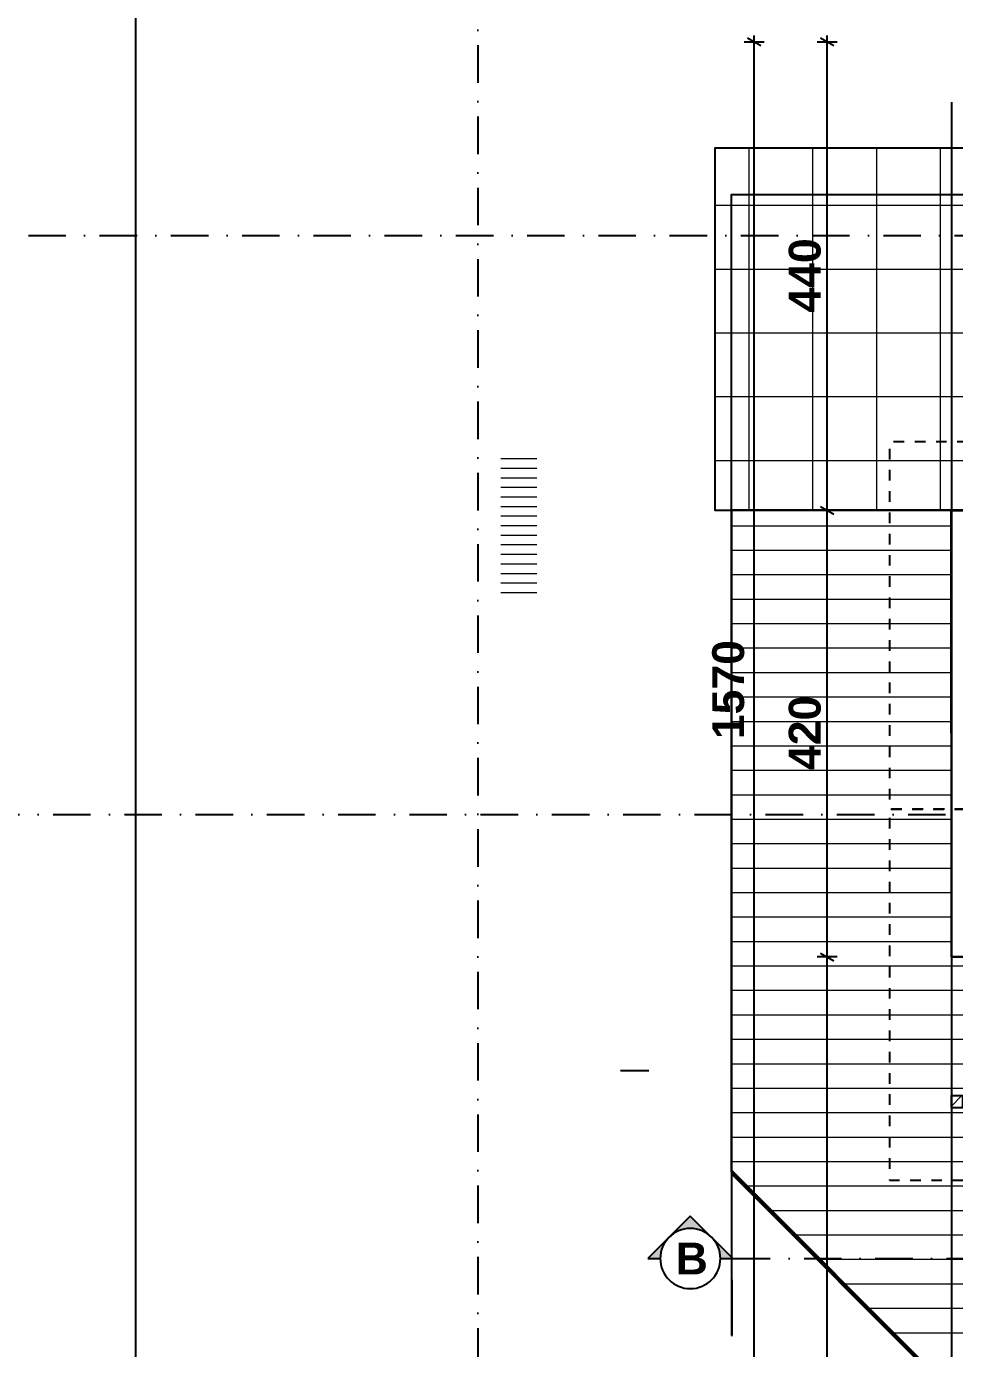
# Model space of a CAD drawing. Header units: millimetres. Extents: x -242231 to 419123, y -2399 to 525285.
# Drawn here: x -165952 to -157220, y 84538 to 96973 of the extents above; entities that cross this region are included whole.
import ezdxf

# ---------------------------------------------------------------- set-up
doc = ezdxf.new("R2010")
doc.units = ezdxf.units.MM
doc.linetypes.add('Dot & Dashed', pattern=[670.277762, 352.777767, -176.388884, 0, -141.111112])
doc.linetypes.add('Short dashed', pattern=[200, 100, -100])
doc.styles.add('GENERATED_STYLE_1', font='swissb.ttf')

msp = doc.modelspace()

# ---------------------------------------------------------------- hatches: boundary and pattern name
at = {"linetype": 'Continuous', "lineweight": 0}
h = msp.add_hatch(dxfattribs=at)
h.set_pattern_fill('STEEL', color=1, style=0, pattern_type=2)
h.set_pattern_definition([(45, (-154277.98, 76637.52), (-159.099, 159.099), []), (45, (-154331.01, 76690.55), (-159.099, 159.099), [])])
h.paths.add_polyline_path([(-157251.689, 86804.293), (-157141.689, 86804.293), (-157141.689, 86914.293), (-157251.689, 86914.293)], flags=0)
at = {"linetype": 'Continuous'}
msp.add_hatch(color=256, dxfattribs=at).paths.add_polyline_path([(-159989.175, 85384.918, -1), (-159423.49, 85384.918), (-159306.333, 85384.918), (-159706.333, 85784.918), (-160106.333, 85384.918)], flags=0)

# ---------------------------------------------------------------- linework, layer by layer
at = {"linetype": 'Dot & Dashed'}
for p, q in [((-161705.178, 113556.096), (-161705.178, 60582.164)), ((-168616.028, 95006.511), (-141384.766, 95006.511)), ((-169053.33, 89561.359), (-141371.811, 89561.359)), ((-159306.333, 85384.918), (-141331.491, 85384.918))]:
    msp.add_line(p, q, dxfattribs=at)
at = {"linetype": 'Continuous'}
for p, q in [((-159106.05, 96826.567), (-159106.05, 96887.692)), ((-158419.891, 96826.567), (-158419.891, 96887.692)), ((-159012.3, 96826.567), (-159199.8, 96826.567)), ((-159043.55, 96790.482), (-159168.55, 96862.651)), ((-159106.05, 80127.94), (-159106.05, 96826.567)), ((-158326.141, 96826.567), (-158513.641, 96826.567)), ((-158357.391, 96790.482), (-158482.391, 96862.651)), ((-158419.891, 92422.806), (-158419.891, 96826.567)), ((-158419.891, 92422.806), (-158419.891, 96826.567)), ((-157250.124, 96259.518), (-157250.124, 76123.264)), ((-149043.948, 95826.86), (-159475.813, 95826.86)), ((-159475.813, 95826.86), (-159475.813, 92422.789)), ((-159475.813, 92422.789), (-156245.352, 92422.8)), ((-157249.988, 92422.806), (-159319.623, 92422.806)), ((-159319.623, 92422.806), (-159319.623, 88222.353)), ((-158326.141, 92422.806), (-158513.641, 92422.806)), ((-158482.391, 92458.89), (-158357.391, 92386.721)), ((-158482.391, 92458.89), (-158357.391, 92386.721)), ((-158419.891, 88222.346), (-158419.891, 92422.806)), ((-158419.891, 88222.346), (-158419.891, 92422.806)), ((-149056.071, 92426.013), (-157254.694, 92416.975)), ((-157254.694, 92416.975), (-157250.069, 88222.353)), ((-157249.988, 92422.806), (-157249.99, 92362.806)), ((-157249.988, 88222.353), (-157249.988, 92422.806)), ((-156294.512, 92422.803), (-157249.988, 92422.806)), ((-157249.99, 92362.806), (-157250.123, 88282.346)), ((-159319.623, 88222.353), (-159319.688, 86217.03)), ((-158326.141, 88222.346), (-158513.641, 88222.346)), ((-158482.391, 88258.431), (-158357.391, 88186.262)), ((-158482.391, 88258.431), (-158357.391, 88186.262)), ((-158419.891, 80127.94), (-158419.891, 88222.346)), ((-157250.125, 88222.346), (-157250.123, 88282.346)), ((-157250.125, 88222.346), (-155954.339, 88222.346)), ((-157250.069, 88222.353), (-149075.56, 88222.353)), ((-149045.451, 88222.353), (-157249.988, 88222.353)), ((-160363.433, 87155.017), (-160098.109, 87155.017)), ((-159319.67, 86761.451), (-159319.738, 84662.158)), ((-159311.4, 84662.158), (-159319.67, 86761.451)), ((-159319.688, 86217.03), (-152177.292, 79069.521)), ((-159706.333, 85784.918), (-160106.333, 85384.918)), ((-159306.333, 85384.918), (-159706.333, 85784.918)), ((-160106.333, 85384.918), (-159989.175, 85384.918)), ((-159423.49, 85384.918), (-159306.333, 85384.918)), ((-159319.738, 84662.158), (-159311.4, 84662.158))]:
    msp.add_line(p, q, dxfattribs=at)
at = {"color": 253, "linetype": 'Continuous', "lineweight": 15}
for p, q in [((-159155.843, 95826.86), (-159155.843, 92422.79)), ((-158555.843, 95826.86), (-158555.843, 92422.792)), ((-157955.843, 95826.86), (-157955.843, 92422.794)), ((-157355.843, 95826.86), (-157355.843, 92422.796)), ((-149043.948, 95288.454), (-159475.813, 95288.454)), ((-149043.948, 94688.454), (-159475.813, 94688.454)), ((-149043.948, 94088.454), (-159475.813, 94088.454)), ((-149043.948, 93488.454), (-159475.813, 93488.454)), ((-149043.948, 92888.454), (-159475.813, 92888.454)), ((-159319.623, 92277.521), (-157249.988, 92277.521)), ((-159319.623, 92047.521), (-157249.988, 92047.521)), ((-159319.623, 91817.521), (-157249.988, 91817.521)), ((-159319.623, 91587.521), (-157249.988, 91587.521)), ((-159319.623, 91357.521), (-157249.988, 91357.521)), ((-159319.623, 91127.521), (-157249.988, 91127.521)), ((-159319.623, 90897.521), (-157249.988, 90897.521)), ((-159319.623, 90667.521), (-157249.988, 90667.521)), ((-159319.623, 90437.521), (-157249.988, 90437.521)), ((-159319.623, 90207.521), (-157249.988, 90207.521)), ((-159319.623, 89977.521), (-157249.988, 89977.521)), ((-159319.623, 89747.521), (-157249.988, 89747.521)), ((-159319.623, 89517.521), (-157249.988, 89517.521)), ((-159319.623, 89287.521), (-157249.988, 89287.521)), ((-159319.623, 89057.521), (-157249.988, 89057.521)), ((-159319.623, 88827.521), (-157249.988, 88827.521)), ((-159319.623, 88597.521), (-157249.988, 88597.521)), ((-159319.623, 88367.521), (-157249.988, 88367.521)), ((-159319.626, 88137.521), (-149045.451, 88137.521)), ((-159319.634, 87907.521), (-149045.451, 87907.521)), ((-159319.641, 87677.521), (-149045.451, 87677.521)), ((-159319.648, 87447.521), (-149045.451, 87447.521)), ((-159319.656, 87217.521), (-149045.451, 87217.521)), ((-159319.663, 86987.521), (-149045.451, 86987.521)), ((-159319.67, 86757.521), (-159319.655, 86757.521)), ((-159319.67, 86757.521), (-149045.451, 86757.521)), ((-159319.678, 86527.521), (-159318.749, 86527.521)), ((-159319.678, 86527.521), (-149045.451, 86527.521)), ((-159319.685, 86297.521), (-159317.843, 86297.521)), ((-159319.685, 86297.521), (-149045.451, 86297.521)), ((-159319.693, 86067.521), (-159316.937, 86067.521)), ((-159170.286, 86067.521), (-149045.451, 86067.521)), ((-159319.7, 85837.521), (-159316.03, 85837.521)), ((-158940.45, 85837.521), (-149045.451, 85837.521)), ((-159319.707, 85607.521), (-159315.124, 85607.521)), ((-158710.615, 85607.521), (-149045.451, 85607.521)), ((-159319.715, 85377.521), (-159314.218, 85377.521)), ((-158480.779, 85377.521), (-149045.451, 85377.521)), ((-159319.722, 85147.521), (-159313.312, 85147.521)), ((-158250.944, 85147.521), (-149045.451, 85147.521)), ((-159319.73, 84917.521), (-159312.406, 84917.521)), ((-158021.108, 84917.521), (-149045.451, 84917.521)), ((-159319.737, 84687.521), (-159311.5, 84687.521)), ((-157791.273, 84687.521), (-149045.451, 84687.521))]:
    msp.add_line(p, q, dxfattribs=at)
at = {"color": 255, "linetype": 'Continuous', "lineweight": 0}
for p, q in [((-161151.457, 92906.092), (-161489.042, 92906.092)), ((-161151.457, 92816.092), (-161489.042, 92816.092)), ((-161151.457, 92726.092), (-161489.042, 92726.092)), ((-161151.457, 92636.092), (-161489.042, 92636.092)), ((-161151.457, 92546.092), (-161489.042, 92546.092)), ((-161151.457, 92456.092), (-161489.042, 92456.092)), ((-161151.457, 92366.092), (-161489.042, 92366.092)), ((-161151.457, 92276.092), (-161489.042, 92276.092)), ((-161151.457, 92186.092), (-161489.042, 92186.092)), ((-161151.457, 92096.092), (-161489.042, 92096.092)), ((-161151.457, 92006.092), (-161489.042, 92006.092)), ((-161151.457, 91916.092), (-161489.042, 91916.092)), ((-161151.457, 91826.092), (-161489.042, 91826.092)), ((-161151.457, 91736.092), (-161489.042, 91736.092)), ((-161151.457, 91646.092), (-161489.042, 91646.092))]:
    msp.add_line(p, q, dxfattribs=at)
at = {"linetype": 'Continuous', "flags": 128}
for points in [[(-164927.578, 100501.68), (-164927.578, 81944.39), (-159382.09, 81944.39), (-159382.34, 81925.064), (-159382.34, 73533.621), (-143547.142, 73533.621)], [(-143547.142, 79127.497), (-144018.202, 79127.497), (-144018.202, 80127.95), (-151190.321, 80127.95), (-153253.802, 80127.95), (-159319.624, 86195.76), (-159319.624, 95391.217), (-149046.167, 95391.217), (-149046.167, 94546.818), (-143716.802, 94546.818), (-143716.802, 80127.95), (-143547.142, 80127.95)]]:
    msp.add_lwpolyline(points, dxfattribs=at)
for points in [[(-149043.948, 95826.86), (-159475.813, 95826.86), (-159475.813, 92422.773), (-156243.978, 92422.8), (-149043.948, 92422.773)], [(-153273.254, 80127.95), (-149046.391, 80127.95), (-149046.391, 88222.353), (-157250.175, 88222.353), (-157251.198, 92422.822), (-159319.624, 92422.822), (-159319.624, 86181.063)], [(-157251.689, 86804.293), (-157141.689, 86804.293), (-157141.689, 86914.293), (-157251.689, 86914.293)]]:
    msp.add_lwpolyline(points, close=True, dxfattribs=at)
at = {"linetype": 'Short dashed', "flags": 128}
for points in [[(-152094.733, 93064.971), (-157831.471, 93064.971), (-157831.471, 89612.935), (-148613.995, 89612.935)], [(-150115.633, 88134.819), (-148618.683, 89612.935), (-157831.471, 89612.935), (-157831.471, 86122.535), (-152126.237, 86122.535)]]:
    msp.add_lwpolyline(points, close=True, dxfattribs=at)
at = {"linetype": 'Continuous'}
for start, end in [(0, 180), (180, 0)]:
    msp.add_arc((-159706.333, 85384.918), 282.843, start, end, dxfattribs=at)
msp.add_point((-159423.49, 85384.918), dxfattribs=at)

# ---------------------------------------------------------------- texts
at = {"char_height": 300, "attachment_point": 1, "rotation": 90, "style": 'GENERATED_STYLE_1'}
for s, insert in [('{440}', (-158779.891, 94281.461)), ('{1570}', (-159500.336, 90269.939)), ('{420}', (-158779.891, 89979.351))]:
    msp.add_mtext(s, dxfattribs=dict(at, insert=insert))
at = {"linetype": 'Continuous', "insert": (-159843.544, 85234.921), "char_height": 300, "attachment_point": 7, "style": 'GENERATED_STYLE_1'}
msp.add_mtext('{B}', dxfattribs=at)

doc.saveas('drawing.dxf')
